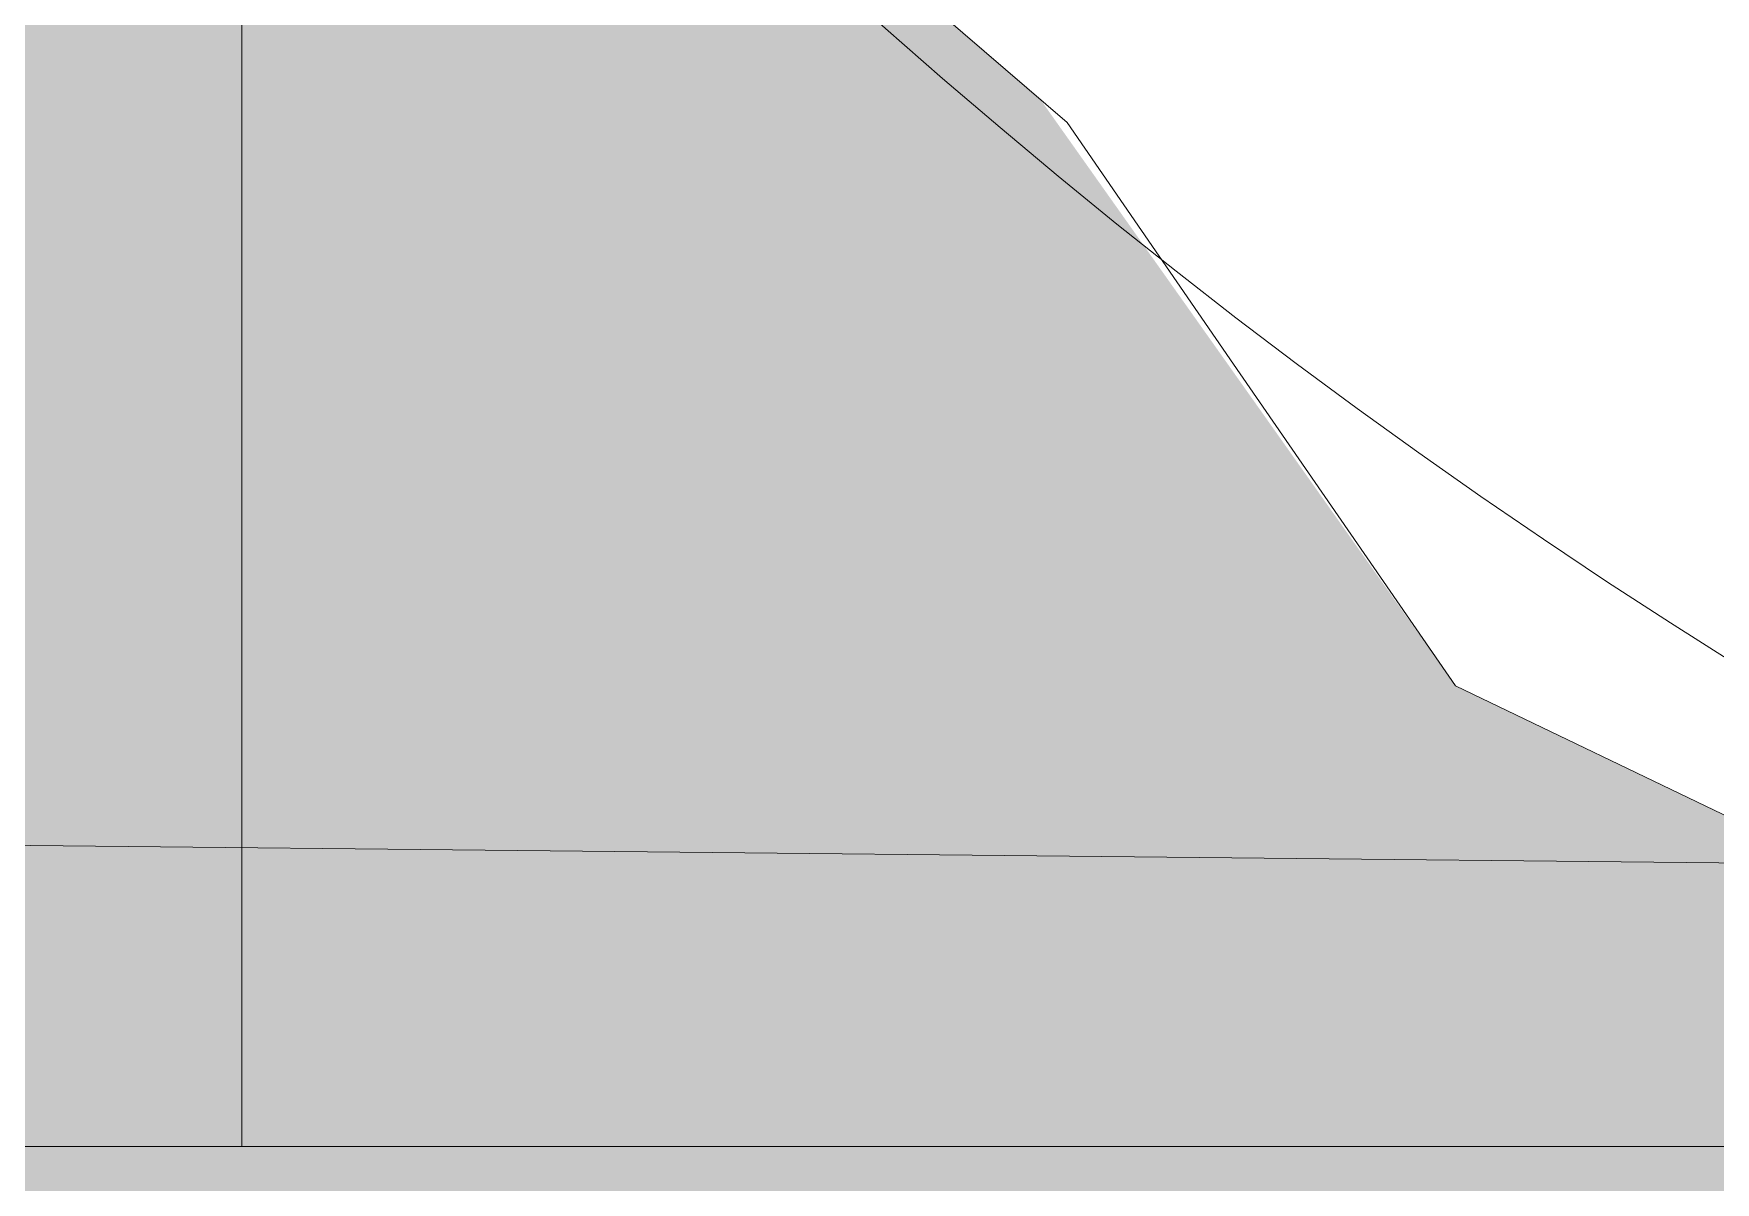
# Model space of a CAD drawing. Header units: metres. Extents: x 3856 to 4207, y -1118 to -691.
# Drawn here: x 3960.846 to 3961.742, y -967.258 to -966.646 of the extents above; entities that cross this region are included whole.
import ezdxf

# ---------------------------------------------------------------- set-up
doc = ezdxf.new("R2010")
doc.units = ezdxf.units.M
for name, color, linetype, lineweight in [('Parking', 7, 'Continuous', 9), ('Planting', 7, 'Continuous', 9), ('Surface Pattern', 7, 'Continuous', 9), ('Text Notes', 7, 'Continuous', 9)]:
    doc.layers.add(name, color=color, linetype=linetype, lineweight=lineweight)

# ---------------------------------------------------------------- blocks, each defined once
blk = doc.blocks.new('M_RPC Árbol - Caducifolio - Chopo de Lombardía - 12_2 metros-V104-IMPLANTACIÓN - KIT COMERCIAL')
at = {"layer": 'Planting'}
for p, q in [((-2.34773, -2.39414), (-2.16012, -2.55592)), ((-2.16012, -2.55592), (-2.07139, -2.68455)), ((-2.07139, -2.68455), (-1.95307, -2.85607)), ((-1.95307, -2.85607), (-1.80153, -2.92884))]:
    blk.add_line(p, q, dxfattribs=at)
blk.add_arc((-0.02749, 0.00851), 3.36028, 180, 360, dxfattribs=at)
blk = doc.blocks.new('Cour Parqueadero verde - 5_00x2_50 p-V1044-IMPLANTACIÓN - KIT COMERCIAL')
at = {"layer": 'Parking', "true_color": 0xc1ce84}
h = blk.add_hatch(color=53, dxfattribs=at)
h.paths.add_polyline_path([(-0.08278, -2.5), (-0.12305, -2.35111), (-0.03674, -2.12732), (0.13831, -2.03217), (0.19468, -1.76745), (0.35057, -1.81971), (0.58154, -1.78725), (0.68689, -1.86652), (0.71971, -1.93246), (0.90169, -1.96202), (1.11325, -1.97122), (1.24545, -1.94228), (1.24545, -0.65151), (1.13025, -0.59275), (1.04545, -0.67322), (1.04545, -1.7), (0.30545, -1.7), (0.30545, -1.24225), (0.14069, -1.33182), (0.05438, -1.55561), (0.07336, -1.6258), (-0.03874, -1.79025), (-0.09911, -1.89076), (-0.17208, -2.16986), (-0.351, -2.29433), (-0.45612, -2.32737), (-0.60767, -2.2546), (-0.82883, -1.94228), (-1.00232, -1.79267), (-1.02177, -1.7), (-1.05455, -1.7), (-1.06201, -1.54347), (-1.10078, -1.59485), (-1.21626, -1.61108), (-1.25455, -1.58227), (-1.25455, -2.5), (-0.12305, -2.5)])
h.paths.add_polyline_path([(-0.351, -2.03985), (-0.19152, -2.03149), (-0.15072, -1.87688), (-0.28413, -1.79025), (-0.40824, -1.89076), (-0.35421, -2.03149)])
h.paths.add_polyline_path([(-0.27869, -1.53186), (-0.14336, -1.48933), (0.00535, -1.37435), (0.0983, -1.05641), (0.30545, -0.74262), (0.30545, -0.21743), (0.18102, -0.29498), (0.2177, -0.19762), (0.28182, -0.08936), (0.30545, -0.13684), (0.30545, 2.5), (0.14871, 2.5), (0.05418, 2.40268), (0.01855, 2.5), (-0.31455, 2.5), (-0.31455, -1.51464), (-0.28413, -1.52925)])
h.paths.add_polyline_path([(-1.25455, -0.98148), (-1.16765, -0.96078), (-1.1652, -0.94869), (-1.05455, -0.96036), (-1.05455, 1.78958), (-1.14917, 1.85102), (-1.25455, 1.76568), (-1.25455, -0.96892)])
h.paths.add_polyline_path([(0.03686, -0.57289), (-0.2297, -0.49762), (-0.30907, -0.46602), (-0.2297, -0.33825), (0.11237, -0.41862), (0.06894, -0.52348), (0.04026, -0.57242)])
h.paths.add_polyline_path([(1.13025, -0.4581), (1.24545, -0.34402), (1.24545, 2.5), (1.04545, 2.5), (1.05122, -0.44977), (1.10471, -0.45541)])
h.paths.add_polyline_path([(-1.16717, 2.22922), (-1.13394, 2.32796), (-1.25455, 2.5), (-1.24366, 2.27132), (-1.1802, 2.23639)])
at = {"layer": 'Parking'}
for p, q in [((-1.25455, -1.58227), (-1.25455, -2.5)), ((-1.25455, -2.5), (-0.08278, -2.5))]:
    blk.add_line(p, q, dxfattribs=at)
blk = doc.blocks.new('Cour Parqueadero verde - 5_00x2_50 p-V1045-IMPLANTACIÓN - KIT COMERCIAL')
at = {"layer": 'Parking', "true_color": 0xc1ce84}
h = blk.add_hatch(color=53, dxfattribs=at)
h.paths.add_polyline_path([(1.04545, -2.5), (1.24545, -2.5), (1.24545, -1.58227), (1.14091, -1.48962), (1.04545, -1.31417), (1.04545, -1.7), (0.30545, -1.7), (0.30545, 2.5), (-0.31455, 2.5), (-0.31455, -1.7), (-1.05455, -1.7), (-1.05455, 2.5), (-1.25455, 2.5), (-1.25455, -2.5), (0.30545, -2.5)])
h.paths.add_polyline_path([(1.04545, -1.11051), (1.17313, -0.99164), (1.24545, -0.98148), (1.24545, 1.68491), (1.20115, 1.56968), (1.10721, 1.47027), (1.07386, 1.22107), (1.04545, 1.19893), (1.04545, -0.99164)])
h.paths.add_polyline_path([(1.24545, 1.70174), (1.24545, 1.76568), (1.22673, 1.75051)])
h.paths.add_polyline_path([(1.04919, 2.23639), (1.14847, 2.36793), (1.24545, 2.28542), (1.24545, 2.5), (1.04545, 2.5), (1.04545, 2.23992)])
at = {"layer": 'Parking'}
for p, q in [((1.24545, -2.5), (1.24545, -1.58227)), ((-1.25455, -2.5), (1.24545, -2.5))]:
    blk.add_line(p, q, dxfattribs=at)

msp = doc.modelspace()

# ---------------------------------------------------------------- hatches: boundary and pattern name
at = {"layer": 'Surface Pattern', "true_color": 0xcdcdcd}
msp.add_hatch(color=254, dxfattribs=at).paths.add_polyline_path([(3971.60978, -968.22735), (3971.60978, -967.23884), (3964.85442, -967.23884), (3964.75289, -967.2799), (3964.66698, -967.339), (3964.3968, -967.38212), (3964.19168, -967.47636), (3964.1289, -967.23884), (3963.90016, -967.23884), (3963.97085, -967.41332), (3963.93114, -967.46594), (3963.74961, -967.51497), (3963.50892, -967.47824), (3963.38048, -967.40222), (3963.29047, -967.48542), (3963.07612, -967.50745), (3962.89869, -967.49345), (3962.75363, -967.4668), (3962.72081, -967.40086), (3962.61455, -967.32172), (3962.3845, -967.35405), (3962.13733, -967.2712), (3962.12858, -967.23884), (3955.10978, -967.23883), (3955.10978, -968.22735), (3971.1568, -968.22735)])

# ---------------------------------------------------------------- linework, layer by layer
at = {"layer": 'Text Notes'}
msp.add_line((4039.82334, -967.89308), (3869.94999, -966.14074), dxfattribs=at)

# ---------------------------------------------------------------- block references
at = {"layer": 'Parking'}
for name, p in [('Cour Parqueadero verde - 5_00x2_50 p-V1045-IMPLANTACIÓN - KIT COMERCIAL', (3959.71135, -964.73884)), ('Cour Parqueadero verde - 5_00x2_50 p-V1044-IMPLANTACIÓN - KIT COMERCIAL', (3962.21135, -964.73884))]:
    msp.add_blockref(name, p, dxfattribs=at)
at = {"layer": 'Planting'}
msp.add_blockref('M_RPC Árbol - Caducifolio - Chopo de Lombardía - 12_2 metros-V104-IMPLANTACIÓN - KIT COMERCIAL', (3963.55676, -964.13737), dxfattribs=at)

doc.saveas('drawing.dxf')
